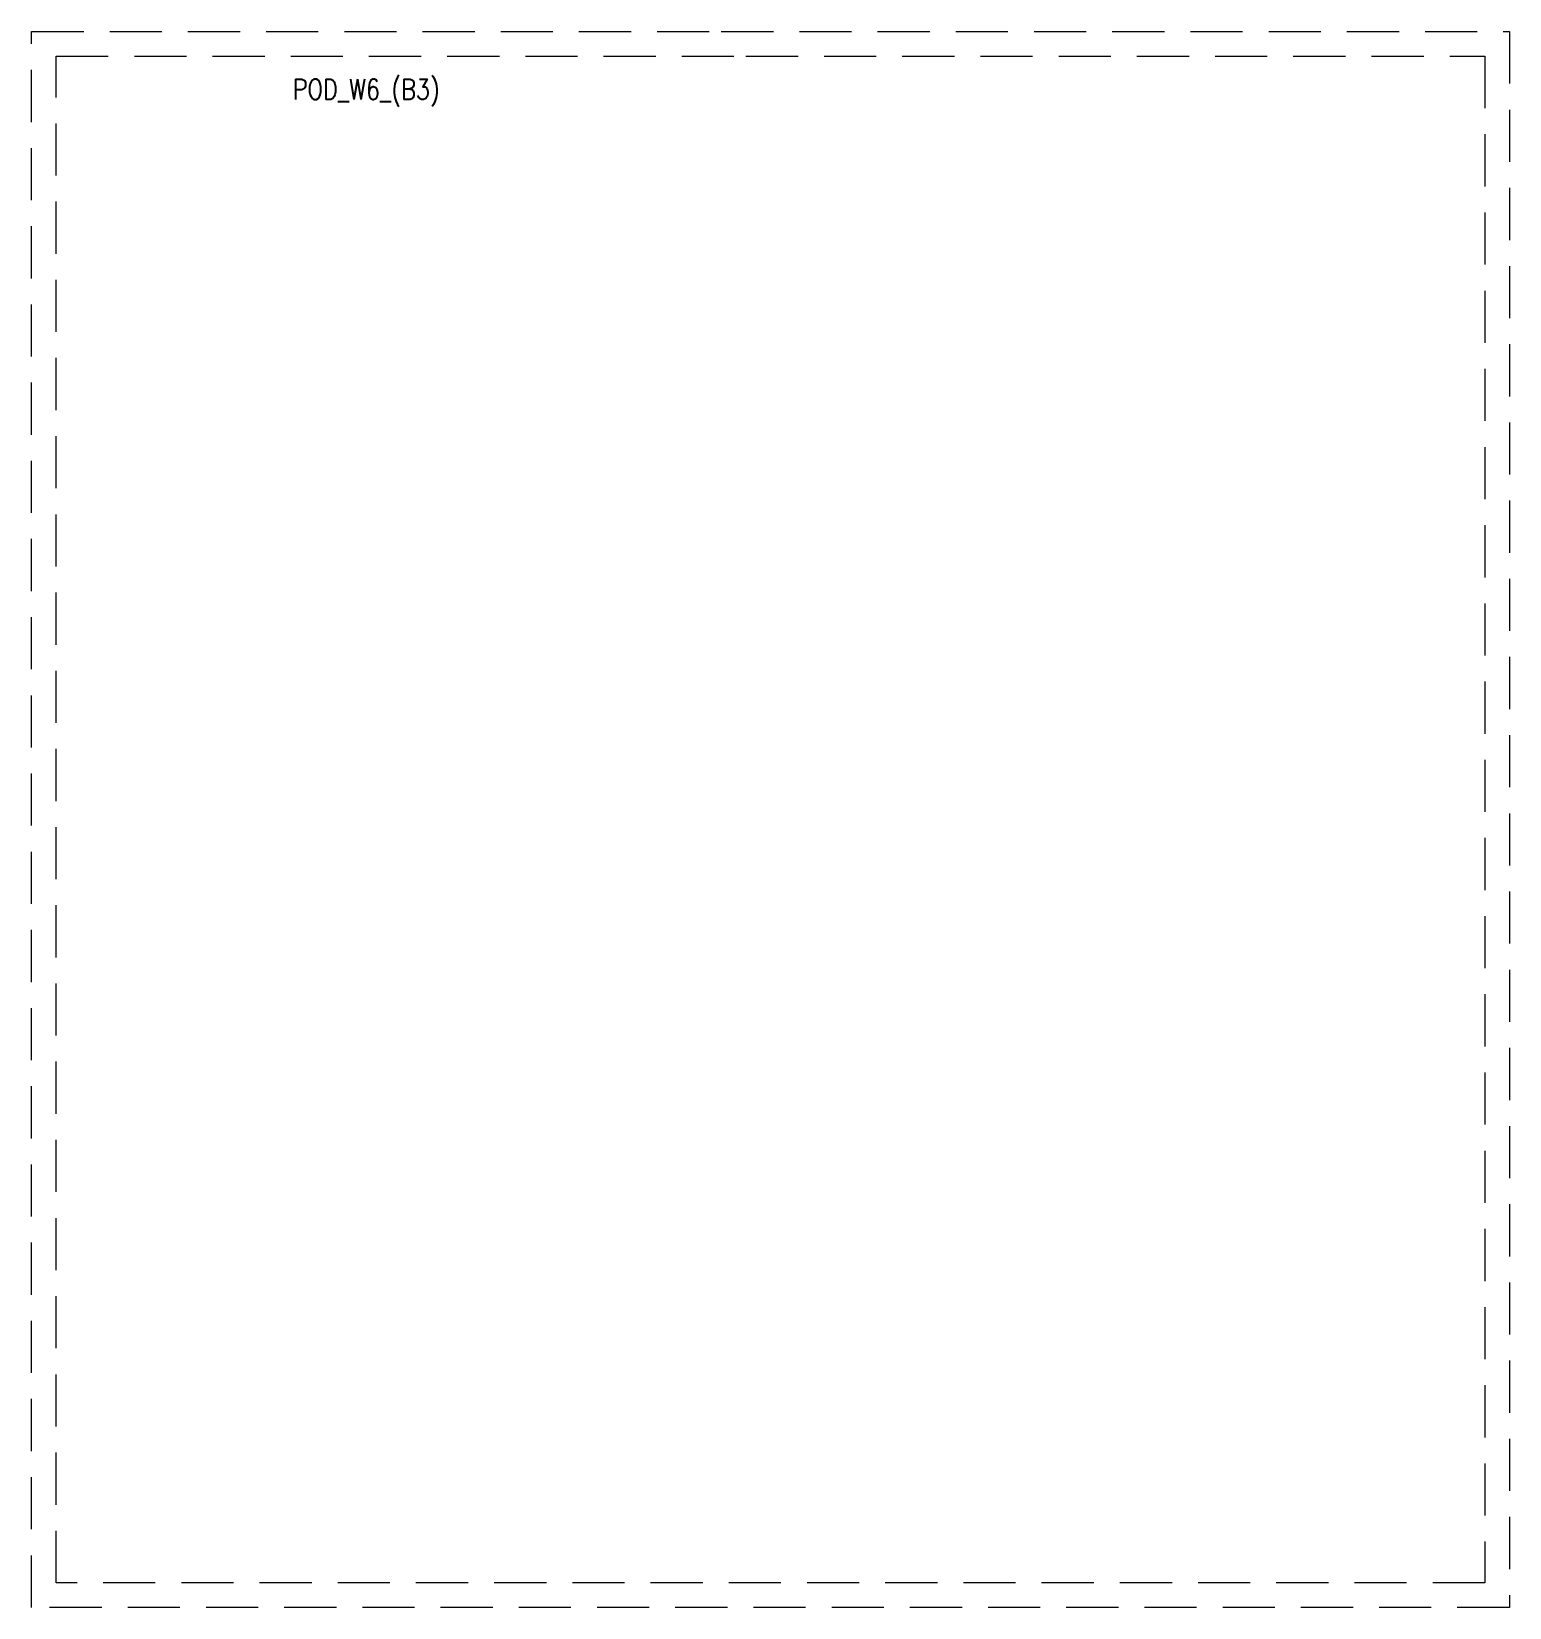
# Model space of a CAD drawing. Header units: millimetres. Extents: x 199000 to 217000, y 400 to 19600.
import ezdxf

# ---------------------------------------------------------------- set-up
doc = ezdxf.new("R2010")
doc.units = ezdxf.units.MM
doc.header["$MEASUREMENT"] = 0
doc.linetypes.add('HIDDEN2', pattern=[4.7625, 3.175, -1.5875])
doc.layers.get('Defpoints').update_dxf_attribs({"color": 151, "lineweight": 9})
doc.layers.add('NDC_S_HIDDEN', color=8, linetype='HIDDEN2', lineweight=13)
doc.styles.add('NDC_BAR 2', font='romans.shx', dxfattribs={"width": 0.8})

msp = doc.modelspace()

# ---------------------------------------------------------------- linework, layer by layer
at = {"layer": 'NDC_S_HIDDEN', "color": 4, "ltscale": 200}
for points in [[(207400, 19600), (217000, 19600), (217000, 400), (199000, 400), (199000, 19600), (207400, 19600)], [(199300, 19300), (207700, 19300), (207700, 19300), (216700, 19300), (216700, 700), (199300, 700)]]:
    msp.add_lwpolyline(points, close=True, dxfattribs=at)

# ---------------------------------------------------------------- texts
at = {"layer": 'Defpoints', "style": 'NDC_BAR 2', "width": 0.8}
msp.add_text('POD_W6_(B3)', height=250, dxfattribs=at).set_placement((202181, 18771))

doc.saveas('drawing.dxf')
